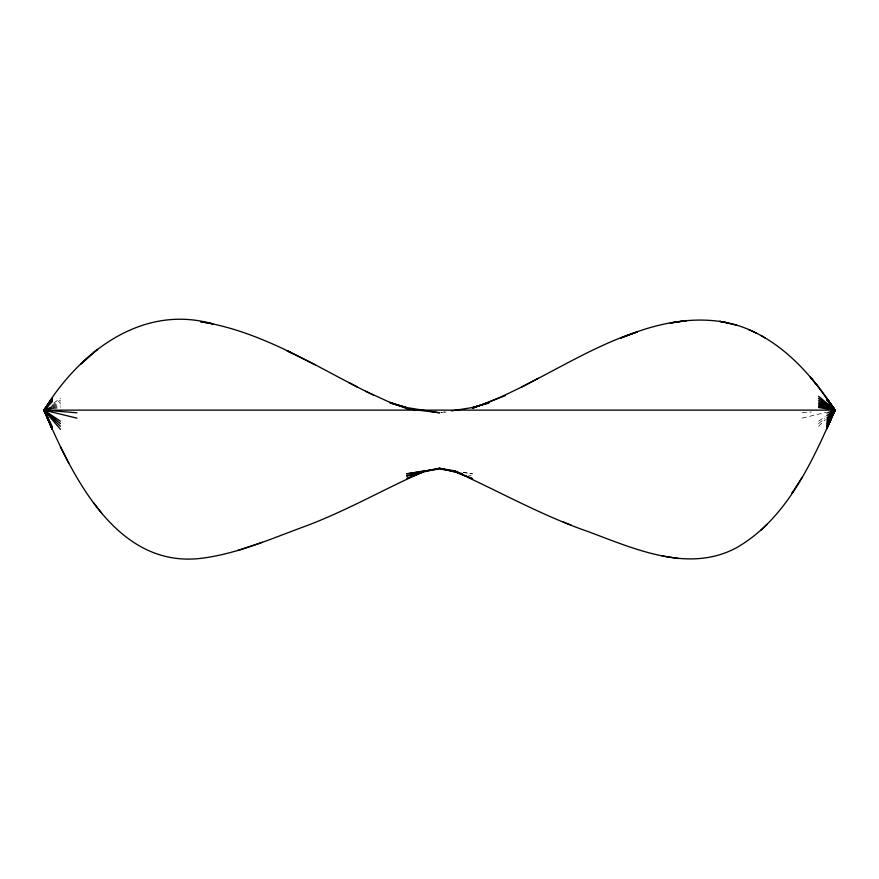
<?xml version="1.0" encoding="UTF-8"?>
<svg xmlns="http://www.w3.org/2000/svg" width="879" height="879" viewBox="0 0 879 879"><rect width="100%" height="100%" fill="white"/><g stroke="black" fill="none" stroke-linecap="round" stroke-linejoin="round"><path stroke-width="0.66" stroke-dasharray="4.39 3.3" d="M818.569 426.293L825.359 419.646M818.569 423.601L824.755 418.547M53.839 403.032L60.431 398.297M818.569 421.195L825.161 416.778M51.641 405.505L60.431 400.209M52.191 406.043L60.431 401.945M52.828 406.57L60.431 403.516M52.828 407.34L60.431 404.933M802.087 418.151L825.82 412.383M52.828 408.054L60.431 406.263M444.774 411.943L440.818 412.581L446.092 411.976M52.828 408.724L60.431 407.515M802.087 412.789L811.317 412.042M463.233 472.484L472.462 473.847L463.233 472.287M468.661 475.089L471.199 475.682"/><path stroke-width="1.32" d="M505.425 395.594L472.462 408.274C529.905 388.353 579.393 350.831 637.275 331.724C673.984 318.78 716.55 313.968 752.644 331.306C787.859 347.732 813.932 378.355 835.05 410.13C812.339 461.266 787.134 518.885 736.162 547.925C688.07 573.482 634.133 548.661 587.831 531.487C542.123 515.665 499.898 491.79 455.981 471.891L472.462 478.659L455.981 472.133L439.5 468.287L432.907 469.397M826.809 428.864L835.05 410.13L818.569 387.123L810.328 377.113L818.569 387.101M826.809 428.644L835.05 410.13L826.809 398.209M826.809 428.414L835.05 410.13L826.809 398.396M826.809 427.787L835.05 410.13L826.809 398.681M826.809 426.996L835.05 410.13L826.809 398.824M826.809 426.007L835.05 410.13L826.809 399.066M831.886 415.822L835.05 410.13L826.809 399.571M826.809 424.821L835.05 410.13L826.809 399.945M802.087 477.418L791.781 493.537L793.847 490.504M826.809 423.425L835.05 410.13L829.282 403.175M455.322 470.957L439.5 468.287L406.537 475.978L423.019 472.133L406.537 478.659L423.019 471.891C382.925 489.614 344.799 511.754 303.53 526.884C269.831 539.234 236.44 554.078 200.522 558.396C115.424 568.219 71.485 474.111 43.95 410.13C79.132 352.512 141.695 303.651 212.883 323.89L200.522 321.692C263.524 331.526 317.319 367.719 373.575 395.187M52.191 429.315L43.95 410.13L52.191 398.187M826.809 421.821L835.05 410.13L818.569 396.275M832.798 413.262L835.05 410.13L818.569 398.297M52.191 399.066L43.95 410.13L52.191 429.161L43.95 410.13L52.191 398.681M52.191 428.864L43.95 410.13L51.367 400.253M52.191 428.414L43.95 410.13L52.191 399.571M52.191 428.205L43.95 410.13L52.191 400.187M826.809 419.975L835.05 410.13L818.569 400.209M52.191 427.787L43.95 410.13L48.07 405.505M49.839 422.173L43.95 410.13L52.191 400.934M52.191 426.414L43.95 410.13L52.191 401.802M767.059 524.334L760.884 530.268M826.809 417.899L835.05 410.13L818.569 401.945M89.273 356.193L81.033 363.939L97.514 349.348L93.394 352.633M826.809 415.569L835.05 410.13L818.569 403.516M538.387 378.234L521.906 386.903M48.07 418.074L43.95 410.13L52.191 406.724M826.809 412.987L835.05 410.13L818.569 404.933M262.327 542.255L237.605 550.562M488.944 402.428L472.462 407.669L488.944 402.923L472.462 407.526L451.366 410.9M47.114 415.778L43.95 410.13L52.191 408.339M424.996 470.737L406.537 473.847L439.5 468.979L457.959 471.704M427.633 470.287L430.27 469.847M46.005 413.46L43.95 410.13L835.05 410.13L818.569 406.263M46.202 413.317L43.95 410.13L76.912 412.789M406.537 408.735L439.5 412.789L427.633 410.9M678.478 558.506L661.997 555.924M818.569 407.515L835.05 410.13M424.996 410.471L406.537 407.526L390.056 402.923L406.537 407.669L390.056 402.428L365.334 391.111M727.922 322.857L719.681 321.318L736.162 325.021M439.5 468.287L462.321 473.616M60.431 429.293L43.95 410.13L76.912 418.151M563.109 521.939L571.35 525.202M748.523 329.493L756.764 333.328M291.169 352.754L287.048 350.787L315.891 365.148M357.094 386.903L348.853 382.552M760.884 335.437L765.005 337.888M60.431 426.293L43.95 410.13L60.431 421.195M43.95 410.13L60.431 423.601M93.394 502.546L101.634 513.028M60.431 446.928L68.672 463.002M637.275 331.932L620.794 337.976L637.275 331.932M686.719 320.549L670.237 323.022L686.719 320.593M406.537 408.274L390.056 402.428L406.537 408.274"/></g></svg>
